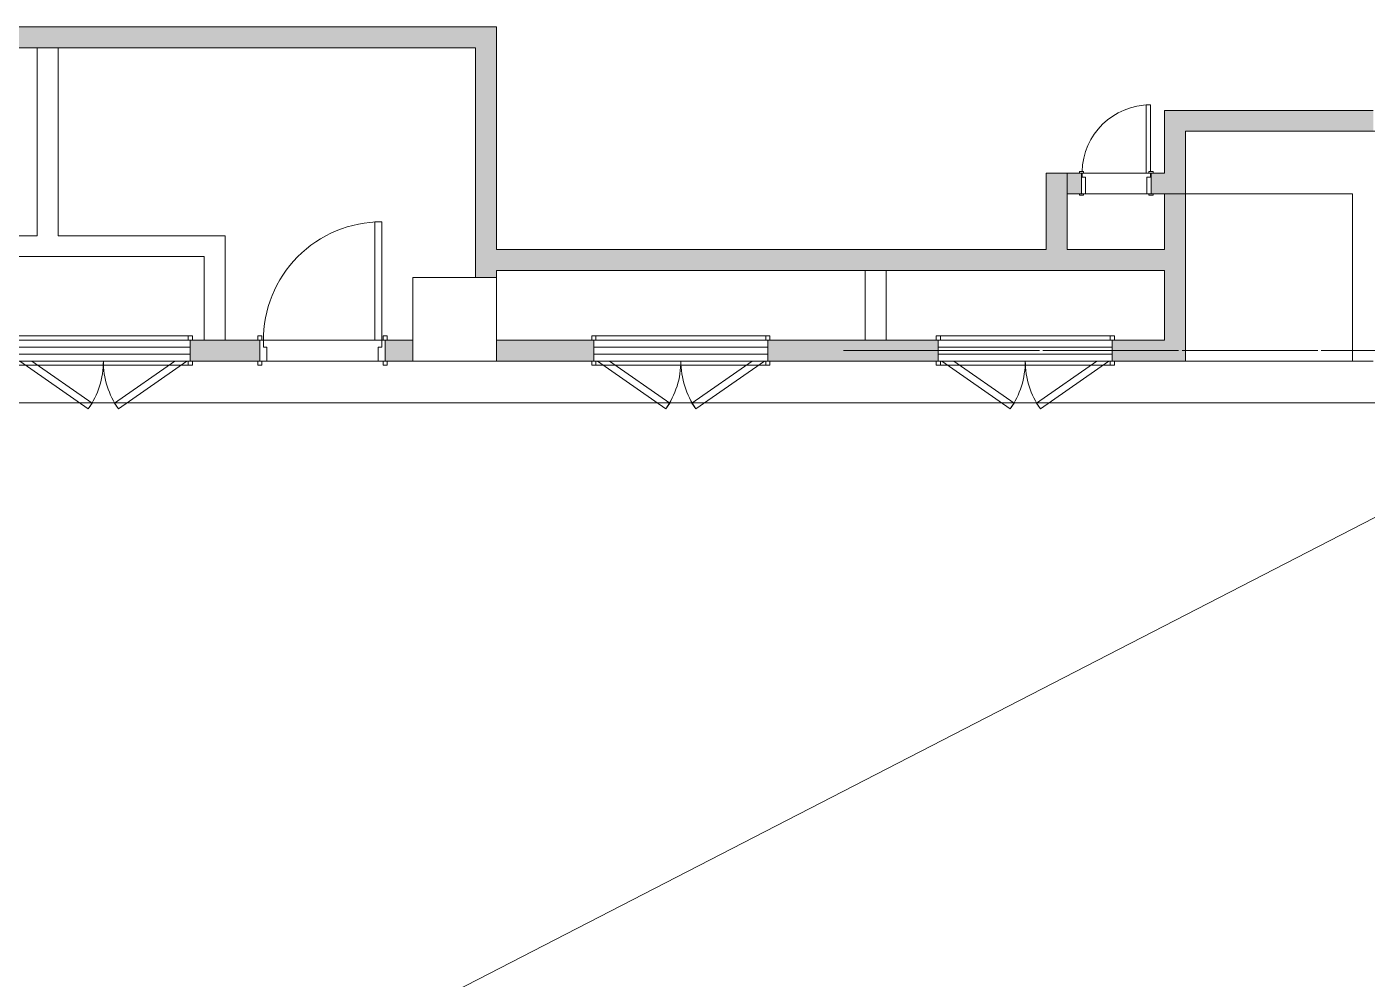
# Model space of a CAD drawing. Header units: millimetres. Extents: x -57519 to 497916, y -349472 to 446842.
# Drawn here: x 384650 to 394282, y -6582 to 257 of the extents above; entities that cross this region are included whole.
import ezdxf

# ---------------------------------------------------------------- set-up
doc = ezdxf.new("R2010")
doc.units = ezdxf.units.MM
for name, color, linetype, lineweight in [('A-DOOR', 31, 'Continuous', 5), ('A-DOOR-FRAM', 31, 'Continuous', 5), ('A-FLOR', 192, 'Continuous', 5), ('A-GLAZ', 151, 'Continuous', 5), ('A-WALL', 113, 'Continuous', 20), ('A-WALL-PATT', 111, 'Continuous', 20), ('S-COLS', 52, 'Continuous', 20)]:
    doc.layers.add(name, color=color, linetype=linetype, lineweight=lineweight)

# ---------------------------------------------------------------- blocks, each defined once
blk = doc.blocks.new('DLN-Single Door__X01_ - _M36_ 850 x 2450 _WH_-16935529-G_F SINGLE OCCUPANCY DIAGRAM')
at = {"layer": 'A-DOOR', "color": 253}
for p, q in [((-435, 105), (-465, 105)), ((-465, 105), (-465, 75)), ((-435, 75), (-435, 105)), ((465, 105), (435, 105)), ((435, 105), (435, 75)), ((465, 75), (465, 105)), ((-465, 75), (-450, 75)), ((-450, 75), (-435, 75)), ((435, 75), (450, 75)), ((450, 75), (465, 75)), ((-450, -75), (-465, -75)), ((-465, -75), (-465, -105)), ((-435, -75), (-450, -75)), ((-435, -105), (-435, -75)), ((-375, -75), (-425, -75)), ((-425, -75), (-425, -925)), ((-375, -925), (-375, -75)), ((450, -75), (435, -75)), ((435, -75), (435, -105)), ((465, -75), (450, -75)), ((465, -105), (465, -75)), ((-465, -105), (-435, -105)), ((435, -105), (465, -105)), ((-425, -925), (-375, -925))]:
    blk.add_line(p, q, dxfattribs=at)
blk.add_arc((-425, -75), 850, 270, 0.5, dxfattribs=at)
at = {"layer": 'A-DOOR-FRAM', "color": 253}
for p, q in [((-400, 75), (-450, 75)), ((-450, 75), (-450, -75)), ((-400, -25), (-400, 75)), ((400, 75), (400, -25)), ((450, 75), (400, 75)), ((450, -75), (450, 75)), ((-450, -75), (-425, -75)), ((-425, -75), (-425, -25)), ((-425, -25), (-400, -25)), ((400, -25), (425, -25)), ((425, -25), (425, -75)), ((425, -75), (450, -75))]:
    blk.add_line(p, q, dxfattribs=at)
blk = doc.blocks.new('DLN-Double Door-AP - _AP14_ 1200 x 2300 _WH_-14685462-G_F SINGLE OCCUPANCY DIAGRAM')
at = {"layer": 'A-DOOR', "color": 253}
for p, q in [((625, 75), (-625, 75)), ((-625, 75), (-625, 25)), ((-625, 25), (-625, -25)), ((-625, 25), (625, 25)), ((625, 25), (625, 75)), ((625, -25), (625, 25)), ((-625, -25), (-625, -75)), ((-625, -25), (625, -25)), ((-625, -75), (625, -75)), ((-600, -75), (-108.5, -419.1)), ((-79.8, -378.2), (-512.8, -75)), ((79.8, -378.2), (512.8, -75)), ((600, -75), (108.5, -419.1)), ((625, -75), (625, -25)), ((-108.5, -419.1), (-79.8, -378.2)), ((108.5, -419.1), (79.8, -378.2))]:
    blk.add_line(p, q, dxfattribs=at)
for centre, start, end in [((-600, -75), 325, 359.99259), ((600, -75), 180.00741, 215)]:
    blk.add_arc(centre, 600, start, end, dxfattribs=at)
at = {"layer": 'A-DOOR-FRAM', "color": 253}
for p, q in [((-610, 105), (-640, 105)), ((-640, 105), (-640, 75)), ((-610, 75), (-610, 105)), ((610, 105), (-610, 105)), ((610, 105), (610, 75)), ((640, 105), (610, 105)), ((640, 75), (640, 105)), ((-640, 75), (-625, 75)), ((625, 75), (640, 75)), ((-625, -75), (-640, -75)), ((-640, -75), (-640, -105)), ((-610, -105), (-610, -75)), ((610, -75), (610, -105)), ((640, -75), (625, -75)), ((640, -105), (640, -75)), ((-640, -105), (-610, -105)), ((-610, -105), (610, -105)), ((610, -105), (640, -105))]:
    blk.add_line(p, q, dxfattribs=at)
blk = doc.blocks.new('DLN-Double Door-AP - _AP14_ 1200 x 2300 _WH_-V814-G_F SINGLE OCCUPANCY DIAGRAM')
at = {"layer": 'A-DOOR', "color": 253}
for p, q in [((625, 75), (-625, 75)), ((-625, 75), (-625, 25)), ((-625, 25), (-625, -25)), ((-625, 25), (625, 25)), ((625, 25), (625, 75)), ((625, -25), (625, 25)), ((-625, -25), (-625, -75)), ((-625, -25), (625, -25)), ((-625, -75), (625, -75)), ((-600, -75), (-108.5, -419.1)), ((-79.8, -378.2), (-512.8, -75)), ((79.8, -378.2), (512.8, -75)), ((600, -75), (108.5, -419.1)), ((625, -75), (625, -25)), ((-108.5, -419.1), (-79.8, -378.2)), ((108.5, -419.1), (79.8, -378.2))]:
    blk.add_line(p, q, dxfattribs=at)
for centre, start, end in [((-600, -75), 325, 359.99259), ((600, -75), 180.00741, 215)]:
    blk.add_arc(centre, 600, start, end, dxfattribs=at)
at = {"layer": 'A-DOOR-FRAM', "color": 253}
for p, q in [((-610, 105), (-640, 105)), ((-640, 105), (-640, 75)), ((-610, 75), (-610, 105)), ((610, 105), (-610, 105)), ((610, 105), (610, 75)), ((640, 105), (610, 105)), ((640, 75), (640, 105)), ((-640, 75), (-625, 75)), ((-625, 75), (-625, -75)), ((625, 75), (640, 75)), ((625, -75), (625, 75)), ((-625, -75), (-640, -75)), ((-640, -75), (-640, -105)), ((-610, -105), (-610, -75)), ((610, -75), (610, -105)), ((640, -75), (625, -75)), ((640, -105), (640, -75)), ((-640, -105), (-610, -105)), ((-610, -105), (610, -105)), ((610, -105), (640, -105))]:
    blk.add_line(p, q, dxfattribs=at)
blk = doc.blocks.new('DLN_Louvre - 1000x600 _WH_ 3-18910716-G_F SINGLE OCCUPANCY DIAGRAM')
at = {"layer": 'A-GLAZ'}
blk.add_line((-487.5, 0), (487.5, 0), dxfattribs=at)
blk = doc.blocks.new('DLN_Louvre - 1445x600 _WH_-18911085-G_F SINGLE OCCUPANCY DIAGRAM')
at = {"layer": 'A-GLAZ'}
blk.add_line((-704, 0), (704, 0), dxfattribs=at)
blk = doc.blocks.new('DLN-Single Door - _AP11_ 450 x2000 _WH_-15258044-G_F SINGLE OCCUPANCY DIAGRAM')
at = {"layer": 'A-DOOR', "color": 253}
for p, q in [((-235, 85), (-265, 85)), ((-265, 85), (-265, 75)), ((-265, 75), (-235, 75)), ((-235, 75), (-235, 85)), ((265, 85), (235, 85)), ((235, 85), (235, 75)), ((235, 75), (265, 75)), ((265, 75), (265, 85)), ((-235, -75), (-265, -75)), ((-265, -75), (-265, -85)), ((-265, -85), (-235, -85)), ((-245, -85), (-245, -565)), ((-215, -75), (-235, -75)), ((-235, -85), (-235, -75)), ((-215, -565), (-215, -75)), ((265, -75), (235, -75)), ((235, -75), (235, -85)), ((235, -85), (265, -85)), ((265, -85), (265, -75)), ((-245, -565), (-215, -565))]:
    blk.add_line(p, q, dxfattribs=at)
blk.add_arc((-245, -75), 490, 270, 358.78944, dxfattribs=at)
at = {"layer": 'A-DOOR-FRAM', "color": 253}
for p, q in [((-220, 75), (-250, 75)), ((-250, 75), (-250, -75)), ((-220, -45), (-220, 75)), ((220, 75), (220, -45)), ((250, 75), (220, 75)), ((250, -75), (250, 75)), ((-250, -75), (-245, -75)), ((-245, -75), (-245, -45)), ((-245, -45), (-220, -45)), ((220, -45), (245, -45)), ((245, -45), (245, -75)), ((245, -75), (250, -75))]:
    blk.add_line(p, q, dxfattribs=at)

msp = doc.modelspace()

# ---------------------------------------------------------------- hatches: boundary and pattern name
at = {"layer": 'A-WALL-PATT', "transparency": 33554432}
for points in [[(387874.8, 107.5), (388024.8, 107.5), (388024.8, 257.5), (382124.8, 257.5), (382124.8, 107.5), (386671.4, 107.5)], [(387874.8, -1542.5), (388024.8, -1542.5), (388024.8, 107.5), (387874.8, 107.5), (387874.8, -225.5)], [(392974.8, -492.5), (394324.8, -492.5), (394324.8, -342.5), (392824.8, -342.5), (392824.8, -492.5)], [(392974.8, -942.5), (392974.8, -492.5), (392824.8, -492.5), (392824.8, -942.5)], [(391974.8, -1342.5), (392124.8, -1342.5), (392124.8, -792.5), (391974.8, -792.5), (391974.8, -1325.1)], [(392824.8, -2142.5), (392974.8, -2142.5), (392974.8, -942.5), (392824.8, -942.5), (392824.8, -1992.5)], [(392824.8, -1492.5), (392824.8, -1342.5), (388024.8, -1342.5), (388024.8, -1492.5), (392490.8, -1492.5)]]:
    msp.add_hatch(color=133, dxfattribs=at).paths.add_polyline_path(points, flags=0)
h = msp.add_hatch(color=133, dxfattribs=at)
h.paths.add_polyline_path([(392824.8, -942.5), (392824.8, -792.5), (392728.3, -792.5), (392728.3, -942.5), (392743.3, -942.5)], flags=0)
h.paths.add_polyline_path([(392124.8, -942.5), (392228.3, -942.5), (392228.3, -792.5), (392124.8, -792.5), (392124.8, -822.5)], flags=0)
h = msp.add_hatch(color=133, dxfattribs=at)
h.paths.add_polyline_path([(381375.3, -2142.5), (381720.6, -2142.5), (381720.6, -1992.5), (381375.3, -1992.5)], flags=0)
h.paths.add_polyline_path([(383224.8, -2142.5), (383224.8, -1992.5), (382520.6, -1992.5), (382520.6, -2142.5), (382791.7, -2142.5)], flags=0)
h.paths.add_polyline_path([(387424.8, -2142.5), (387424.8, -1992.5), (387224.8, -1992.5), (387224.8, -2142.5)], flags=0)
h.paths.add_polyline_path([(384124.8, -2142.5), (384574.8, -2142.5), (384574.8, -1992.5), (384124.8, -1992.5)], flags=0)
h.paths.add_polyline_path([(385824.8, -2142.5), (386324.8, -2142.5), (386324.8, -1992.5), (385824.8, -1992.5), (385824.8, -2092.5)], flags=0)
h = msp.add_hatch(color=133, dxfattribs=at)
h.paths.add_polyline_path([(388024.8, -2142.5), (388724.8, -2142.5), (388724.8, -1992.5), (388024.8, -1992.5)], flags=0)
h.paths.add_polyline_path([(389974.8, -2142.5), (391199.8, -2142.5), (391199.8, -1992.5), (389974.8, -1992.5), (389974.8, -2092.5)], flags=0)
h.paths.add_polyline_path([(392490.8, -2142.5), (392824.8, -2142.5), (392824.8, -1992.5), (392449.8, -1992.5), (392449.8, -2142.5)], flags=0)
h.paths.add_polyline_path([(396237.3, -2142.5), (396237.3, -1992.5), (394962.3, -1992.5), (394962.3, -2142.5)], flags=0)

# ---------------------------------------------------------------- linework, layer by layer
at = {"layer": 'A-FLOR'}
for p, q in [((384724.8, 107.5), (382124.8, 107.5)), ((387874.8, 107.5), (384874.8, 107.5)), ((392824.8, -792.5), (392824.8, -342.5)), ((392824.8, -342.5), (394324.8, -342.5)), ((391974.8, -1342.5), (391974.8, -792.5)), ((392213.3, -792.5), (392228.3, -792.5)), ((394174.8, -942.5), (392974.8, -942.5)), ((392974.8, -942.5), (392974.8, -2142.5)), ((394174.8, -2142.5), (394174.8, -942.5)), ((390674.8, -1492.5), (388024.8, -1492.5)), ((388024.8, -1492.5), (388024.8, -1992.5)), ((392824.8, -1492.5), (390824.8, -1492.5)), ((386339.8, -1992.5), (387199.8, -1992.5)), ((387239.8, -1992.5), (387424.8, -1992.5)), ((388024.8, -1992.5), (388709.8, -1992.5)), ((392464.8, -1992.5), (392824.8, -1992.5)), ((385839.8, -2142.5), (386309.8, -2142.5)), ((386374.8, -2142.5), (387174.8, -2142.5)), ((387239.8, -2142.5), (387424.8, -2142.5)), ((388024.8, -2142.5), (388709.8, -2142.5)), ((392464.8, -2142.5), (394324.8, -2142.5)), ((379014.8, -2442.5), (395937.3, -2442.5)), ((395937.3, -2442.5), (384859.8, -8142.5))]:
    msp.add_line(p, q, dxfattribs=at)
at = {"layer": 'A-WALL', "color": 253, "lineweight": 5}
for p, q in [((378864.8, 257.5), (388024.8, 257.5)), ((388024.8, 257.5), (388024.8, -1342.5)), ((384874.8, 107.5), (384724.8, 107.5)), ((384724.8, -1242.5), (384724.8, 107.5)), ((384874.8, 107.5), (384874.8, -1242.5)), ((387874.8, -1542.5), (387874.8, 107.5)), ((392974.8, -492.5), (394637.3, -492.5)), ((392974.8, -942.5), (392974.8, -492.5)), ((391974.8, -792.5), (392213.3, -792.5)), ((392124.8, -1342.5), (392124.8, -792.5)), ((392228.3, -942.5), (392228.3, -792.5)), ((392723.3, -792.5), (392233.3, -792.5)), ((392824.8, -792.5), (392728.3, -792.5)), ((392728.3, -792.5), (392728.3, -942.5)), ((392124.8, -942.5), (392213.3, -942.5)), ((392258.3, -942.5), (392698.3, -942.5)), ((392974.8, -942.5), (392743.3, -942.5)), ((392824.8, -942.5), (392824.8, -1342.5)), ((384324.8, -1242.5), (384724.8, -1242.5)), ((384874.8, -1242.5), (386074.8, -1242.5)), ((386074.8, -1242.5), (386074.8, -1992.5)), ((388024.8, -1342.5), (391974.8, -1342.5)), ((392124.8, -1342.5), (392824.8, -1342.5)), ((385924.8, -1392.5), (384474.8, -1392.5)), ((385924.8, -1992.5), (385924.8, -1392.5)), ((390824.8, -1492.5), (390674.8, -1492.5)), ((390674.8, -1992.5), (390674.8, -1492.5)), ((390824.8, -1492.5), (390824.8, -1992.5)), ((392824.8, -1492.5), (392824.8, -1992.5)), ((388024.8, -1542.5), (387874.8, -1542.5)), ((386324.8, -1992.5), (385824.8, -1992.5)), ((386324.8, -2142.5), (386324.8, -1992.5)), ((387224.8, -2142.5), (387224.8, -1992.5)), ((387239.8, -1992.5), (387224.8, -1992.5)), ((387424.8, -2142.5), (387424.8, -1992.5)), ((388024.8, -1992.5), (388024.8, -2142.5)), ((388709.8, -1992.5), (388724.8, -1992.5)), ((388724.8, -2142.5), (388724.8, -1992.5)), ((389974.8, -1992.5), (391199.8, -1992.5)), ((389974.8, -1992.5), (389974.8, -2142.5)), ((392464.8, -1992.5), (392449.8, -1992.5)), ((386324.8, -2142.5), (385824.8, -2142.5)), ((387224.8, -2142.5), (387424.8, -2142.5)), ((388709.8, -2142.5), (388724.8, -2142.5)), ((389974.8, -2142.5), (391199.8, -2142.5)), ((392464.8, -2142.5), (392449.8, -2142.5))]:
    msp.add_line(p, q, dxfattribs=at)
at = {"layer": 'S-COLS', "color": 53}
for p, q in [((388024.8, -1542.5), (387424.8, -1542.5)), ((387424.8, -1542.5), (387424.8, -2142.5)), ((388024.8, -2142.5), (388024.8, -1542.5)), ((388024.8, -2142.5), (387424.8, -2142.5))]:
    msp.add_line(p, q, dxfattribs=at)

# ---------------------------------------------------------------- block references
at = {"layer": 'A-DOOR', "color": 253, "rotation": 180}
for name, p in [('DLN-Single Door - _AP11_ 450 x2000 _WH_-15258044-G_F SINGLE OCCUPANCY DIAGRAM', (392478.3, -867.5)), ('DLN-Single Door__X01_ - _M36_ 850 x 2450 _WH_-16935529-G_F SINGLE OCCUPANCY DIAGRAM', (386774.8, -2067.5))]:
    msp.add_blockref(name, p, dxfattribs=at)
at = {"layer": 'A-DOOR', "color": 253}
for name, p in [('DLN-Double Door-AP - _AP14_ 1200 x 2300 _WH_-14685462-G_F SINGLE OCCUPANCY DIAGRAM', (385199.8, -2067.5)), ('DLN-Double Door-AP - _AP14_ 1200 x 2300 _WH_-V814-G_F SINGLE OCCUPANCY DIAGRAM', (389349.8, -2067.5)), ('DLN-Double Door-AP - _AP14_ 1200 x 2300 _WH_-14685462-G_F SINGLE OCCUPANCY DIAGRAM', (391824.8, -2067.5))]:
    msp.add_blockref(name, p, dxfattribs=at)
at = {"layer": 'A-GLAZ'}
for name, p in [('DLN_Louvre - 1445x600 _WH_-18911085-G_F SINGLE OCCUPANCY DIAGRAM', (391222.3, -2067.5)), ('DLN_Louvre - 1000x600 _WH_ 3-18910716-G_F SINGLE OCCUPANCY DIAGRAM', (392438.8, -2067.5)), ('DLN_Louvre - 1000x600 _WH_ 3-18910716-G_F SINGLE OCCUPANCY DIAGRAM', (393438.8, -2067.5)), ('DLN_Louvre - 1000x600 _WH_ 3-18910716-G_F SINGLE OCCUPANCY DIAGRAM', (394438.8, -2067.5))]:
    msp.add_blockref(name, p, dxfattribs=at)

doc.saveas('drawing.dxf')
